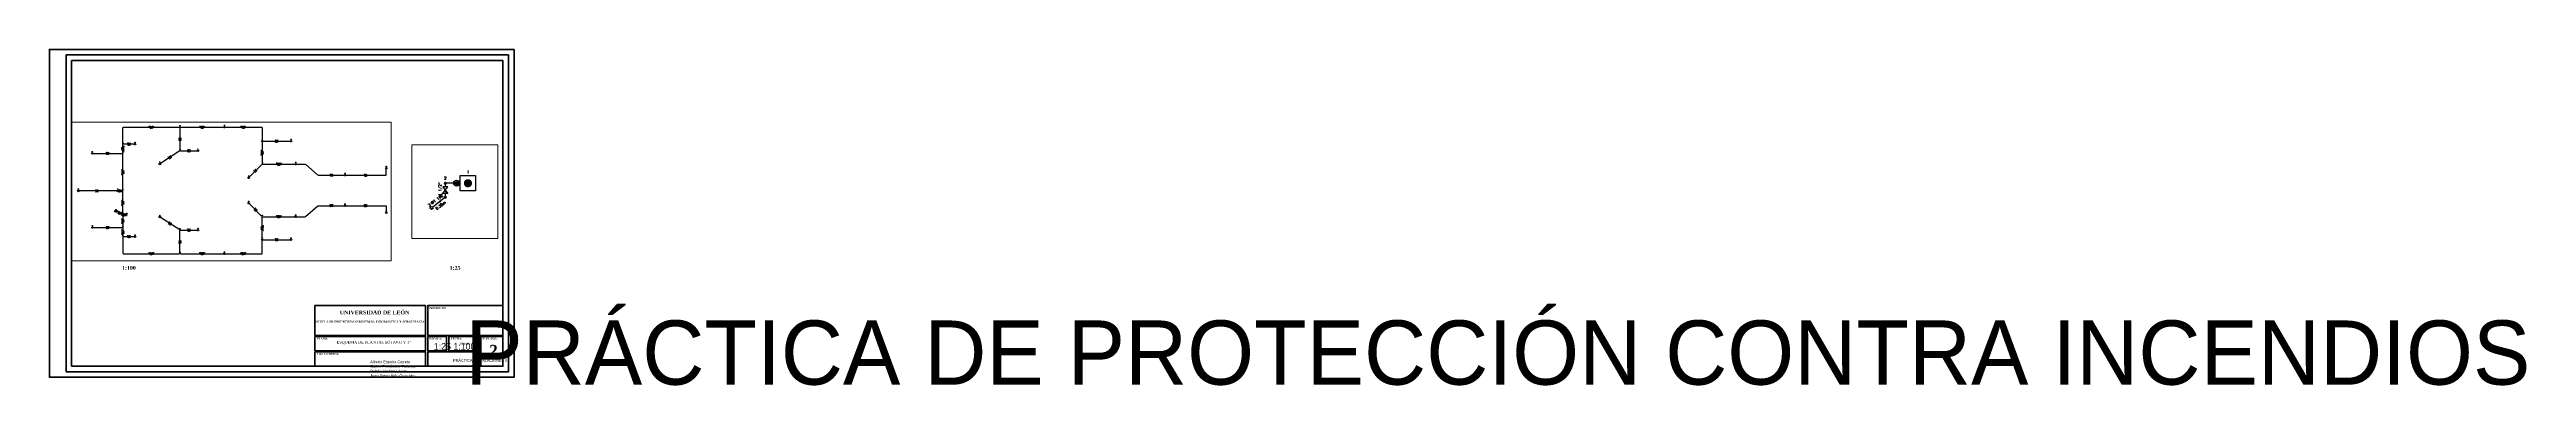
# Paper-space layout 'Unifilar' of a CAD drawing. Header units: metres. Extents: x -134 to 2105, y -42 to 262.
# The model-space entities are those that its viewports show. They can reach past a viewport. Long polylines and large blocks are cut down to what shows.
import ezdxf
from ezdxf.enums import TextEntityAlignment as Align

# ---------------------------------------------------------------- set-up
doc = ezdxf.new("R2018")
doc.units = ezdxf.units.M
doc.header["$LTSCALE"] = 12.7
doc.layers.get('0').update_dxf_attribs({"linetype": 'CONTINUOUS'})
doc.layers.add('CAJETÍN_bloque', color=7, linetype='CONTINUOUS', lineweight=70)
doc.layers.add('CAPA DE TEXTOS', color=250, linetype='CONTINUOUS', lineweight=18)
for name, color, linetype in [('FORMATO DE LÁMINA', 7, 'CONTINUOUS'), ('TEXTO_NUDOS', 7, 'CONTINUOUS'), ('TEXTO_RAMAS', 7, 'CONTINUOUS'), ('UNIFILAR', 7, 'CONTINUOUS')]:
    doc.layers.add(name, color=color, linetype=linetype)
doc.layers.add('VENTANAS', color=250, linetype='CONTINUOUS', plot=False)
doc.styles.add('ROMANS', font='Romans', dxfattribs={"height": 0.0635})
doc.styles.add('Times New Roman 1.8 mm', font='times.ttf')
doc.styles.add('Times New Roman 2.5 mm', font='times.ttf', dxfattribs={"height": 0.0635})
doc.styles.add('TMR  1.8 mm Negrita', font='timesbd.ttf')
doc.styles.add('TMR 10 mm Negrita', font='timesbd.ttf', dxfattribs={"height": 0.254})
doc.styles.add('TMR 3.5 mm Negrita', font='timesbd.ttf', dxfattribs={"height": 0.0889})
doc.styles.add('TNR 1.8 mm cursiva negrita', font='timesbi.ttf')

# ---------------------------------------------------------------- blocks, each defined once
blk = doc.blocks.new('*U31')
at = {"layer": 'CAJETÍN_bloque'}
for points in [[(240, 65), (340, 65), (340, 38), (240, 38)], [(410, 65), (342, 65), (342, 38), (410, 38)], [(240, 37), (340, 37), (340, 24), (240, 24)], [(240, 23), (340, 23), (340, 10), (240, 10)], [(342, 37), (359, 37), (359, 24), (342, 24)], [(342, 10), (388, 10), (388, 23), (342, 23)], [(361, 37), (388, 37), (388, 24), (361, 24)], [(390, 37), (410, 37), (410, 10), (390, 10)]]:
    blk.add_lwpolyline(points, close=True, dxfattribs=at)
at = {"layer": 'FORMATO DE LÁMINA', "lineweight": 35}
blk.add_lwpolyline([(420, 297), (420, 0), (0, 0), (0, 297)], close=True, dxfattribs=at)
at = {"layer": 'FORMATO DE LÁMINA', "lineweight": 50}
blk.add_lwpolyline([(415, 5), (15, 5), (15, 292), (415, 292)], close=True, dxfattribs=at)
at = {"layer": 'FORMATO DE LÁMINA', "lineweight": 70, "ltscale": 25}
blk.add_lwpolyline([(20, 10), (20, 287), (410, 287), (410, 10)], close=True, dxfattribs=at)
at = {"layer": 'CAPA DE TEXTOS', "style": 'TMR  1.8 mm Negrita'}
blk.add_text('ESCUELA DE INGENIERÍAS INDUSTRIAL, INFORMÁTICA Y AEROESPACIAL', height=1.8, dxfattribs=at).set_placement((290, 48.9), align=Align.BOTTOM_CENTER)
at = {"layer": 'CAPA DE TEXTOS', "style": 'TMR 3.5 mm Negrita'}
blk.add_text('UNIVERSIDAD DE LEÓN', height=3.5, dxfattribs=at).set_placement((293.9, 60.5), align=Align.TOP_CENTER)
at = {"layer": 'CAPA DE TEXTOS', "style": 'TNR 1.8 mm cursiva negrita'}
for s, p in [('PROYECTO:', (343.4, 62)), ('PLANO:', (241.8, 34)), ('ESCALA:', (343.4, 34)), ('FECHA:', (362.6, 34)), ('Nº PLANO:', (391.3, 34)), ('LOS ALUMNOS:', (241.8, 20.1))]:
    blk.add_text(s, height=1.8, dxfattribs=at).set_placement(p)
at = {"layer": 'CAPA DE TEXTOS', "lineweight": 30, "flags": 104}
for tag, height, p in [('PROYECTO', 2.5, (376, 51.5)), ('ELALUMNO', 1.5, (290, 15.3)), ('TRABAJO', 1.8, (365, 16.5))]:
    blk.add_attdef(tag, text='', height=height, dxfattribs=at).set_placement(p, align=Align.MIDDLE_CENTER)
at = {"layer": 'CAPA DE TEXTOS', "style": 'Times New Roman 2.5 mm'}
blk.add_attdef('PLANO', text='', height=2.5, dxfattribs=at).set_placement((292.9, 30.5), align=Align.CENTER)
blk.add_attdef('ESCALA', text='', height=1.8, dxfattribs=at).set_placement((337.1, 31), (347.4, 31), align=Align.FIT)
at = {"layer": 'CAPA DE TEXTOS'}
for tag, height, style, p in [('FECHA', 1.8, 'Times New Roman 1.8 mm', (375.4, 30.5)), ('Nº', 10, 'TMR 10 mm Negrita', (401.5, 24.4))]:
    blk.add_attdef(tag, text='', height=height, dxfattribs=dict(at, style=style)).set_placement(p, align=Align.MIDDLE_CENTER)
blk = doc.blocks.new('NUDO_DERIVACION_IPCI')
at = {"color": 0, "linetype": 'Continuous'}
for points in [[(-0.742494, 0.10584), (-0.749351, 0.031185), (-0.748721, -0.043781), (-0.749351, 0.031185)], [(-0.728219, 0.179437), (-0.742494, 0.10584), (-0.74061, -0.118309), (-0.748721, -0.043781)], [(-0.706667, 0.251241), (-0.728219, 0.179437), (-0.725099, -0.191656), (-0.74061, -0.118309)], [(-0.678054, 0.320535), (-0.706667, 0.251241), (-0.702343, -0.263087), (-0.725099, -0.191656)], [(-0.642667, 0.386626), (-0.678054, 0.320535), (-0.672569, -0.33189), (-0.702343, -0.263087)], [(-0.600858, 0.448854), (-0.642667, 0.386626), (-0.636075, -0.397377), (-0.672569, -0.33189)], [(-0.553045, 0.506597), (-0.600858, 0.448854), (-0.593226, -0.458893), (-0.636075, -0.397377)], [(-0.499707, 0.559279), (-0.553045, 0.506597), (-0.544449, -0.515825), (-0.593226, -0.458893)], [(-0.441376, 0.606372), (-0.499707, 0.559279), (-0.490233, -0.567602), (-0.544449, -0.515825)], [(-0.378635, 0.647407), (-0.441376, 0.606372), (-0.431118, -0.613708), (-0.490233, -0.567602)], [(-0.31211, 0.681973), (-0.378635, 0.647407), (-0.367696, -0.653682), (-0.431118, -0.613708)], [(-0.242467, 0.709725), (-0.31211, 0.681973), (-0.300599, -0.687124), (-0.367696, -0.653682)], [(-0.170402, 0.730386), (-0.242467, 0.709725), (-0.2305, -0.713702), (-0.300599, -0.687124)], [(-0.096633, 0.743749), (-0.170402, 0.730386), (-0.158097, -0.733148), (-0.2305, -0.713702)], [(-0.0219, 0.74968), (-0.096633, 0.743749), (-0.084114, -0.745268), (-0.158097, -0.733148)], [(0.053053, 0.748121), (-0.0219, 0.74968), (-0.009291, -0.749942), (-0.084114, -0.745268)], [(0.127475, 0.739087), (0.053053, 0.748121), (0.065624, -0.747123), (-0.009291, -0.749942)], [(0.200624, 0.722669), (0.127475, 0.739087), (0.139884, -0.736839), (0.065624, -0.747123)], [(0.271768, 0.699029), (0.200624, 0.722669), (0.212747, -0.719193), (0.139884, -0.736839)], [(0.340197, 0.668406), (0.271768, 0.699029), (0.283483, -0.694361), (0.212747, -0.719193)], [(0.405227, 0.631103), (0.340197, 0.668406), (0.351388, -0.662591), (0.283483, -0.694361)], [(0.466207, 0.587495), (0.405227, 0.631103), (0.415781, -0.624201), (0.351388, -0.662591)], [(0.52253, 0.538017), (0.466207, 0.587495), (0.47602, -0.579573), (0.415781, -0.624201)], [(0.573632, 0.483163), (0.52253, 0.538017), (0.531502, -0.529155), (0.47602, -0.579573)], [(0.619002, 0.423482), (0.573632, 0.483163), (0.581674, -0.47345), (0.531502, -0.529155)], [(0.658187, 0.359569), (0.619002, 0.423482), (0.626035, -0.413014), (0.581674, -0.47345)], [(0.690796, 0.292064), (0.658187, 0.359569), (0.66414, -0.348452), (0.626035, -0.413014)], [(0.716502, 0.22164), (0.690796, 0.292064), (0.695609, -0.280407), (0.66414, -0.348452)], [(0.73505, 0.149002), (0.716502, 0.22164), (0.720128, -0.209562), (0.695609, -0.280407)], [(0.746253, 0.074875), (0.73505, 0.149002), (0.737451, -0.136622), (0.720128, -0.209562)], [(0.75, 0), (0.746253, 0.074875), (0.747407, -0.062317), (0.737451, -0.136622)]]:
    blk.add_solid(points, dxfattribs=at)
blk = doc.blocks.new('CONEXION_PLANTAS_IPCI')
at = {"color": 0, "linetype": 'Continuous'}
blk.add_circle((-0.004736, -0.005671), 1.5, dxfattribs=at)
for points in [[(-1.499779, 0.11617), (-1.504474, -0.033694), (0.363297, -1.459821), (0.216286, -1.489298)], [(-1.480147, 0.264817), (-1.499779, 0.11617), (0.506632, -1.415814), (0.363297, -1.459821)], [(-1.445772, 0.410761), (-1.480147, 0.264817), (0.644856, -1.357718), (0.506632, -1.415814)], [(-1.396999, 0.552544), (-1.445772, 0.410761), (0.77659, -1.286112), (0.644856, -1.357718)], [(-1.334315, 0.688749), (-1.396999, 0.552544), (0.900518, -1.201713), (0.77659, -1.286112)], [(-1.258346, 0.818016), (-1.334315, 0.688749), (1.0154, -1.105363), (0.900518, -1.201713)], [(-1.169852, 0.939054), (-1.258346, 0.818016), (1.047775, -1.074419), (1.0154, -1.105363)], [(-1.069716, 1.050651), (-1.169852, 0.939054), (-0.004736, -0.005671), (1.047775, -1.074419)], [(-1.504474, -0.033694), (-1.494184, -0.183278), (0.216286, -1.489298), (0.067066, -1.503952)], [(-1.494184, -0.183278), (-1.469012, -0.331087), (0.067066, -1.503952), (-0.082871, -1.503635)], [(-1.469012, -0.331087), (-1.429209, -0.475645), (-0.082871, -1.503635), (-0.232027, -1.488351)], [(-1.429209, -0.475645), (-1.375174, -0.615507), (-0.232027, -1.488351), (-0.378913, -1.458252)], [(-1.375174, -0.615507), (-1.307445, -0.749276), (-0.378913, -1.458252), (-0.52206, -1.41364)], [(-1.307445, -0.749276), (-1.226701, -0.875615), (-0.52206, -1.41364), (-0.660037, -1.35496)], [(-1.226701, -0.875615), (-1.133746, -0.993262), (-0.660037, -1.35496), (-0.791468, -1.282798)], [(-1.133746, -0.993262), (-1.029511, -1.101041), (-0.791468, -1.282798), (-0.915037, -1.197876)]]:
    blk.add_solid(points, dxfattribs=at)
blk = doc.blocks.new('DEPOSITO_ACUMULADOR_IPCI')
at = {"color": 0, "linetype": 'Continuous'}
for p, q in [((-1.125, 1.125), (1.125, 1.125)), ((-1.125, -1.125), (-1.125, 1.125)), ((1.125, 1.125), (1.125, -1.125)), ((1.125, -1.125), (-1.125, -1.125))]:
    blk.add_line(p, q, dxfattribs=at)
for points in [[(-0.593996, 0.084672), (-0.599481, 0.024948), (-0.598977, -0.035025), (-0.599481, 0.024948)], [(-0.582575, 0.14355), (-0.593996, 0.084672), (-0.592488, -0.094647), (-0.598977, -0.035025)], [(-0.565333, 0.200993), (-0.582575, 0.14355), (-0.580079, -0.153325), (-0.592488, -0.094647)], [(-0.542443, 0.256428), (-0.565333, 0.200993), (-0.561874, -0.21047), (-0.580079, -0.153325)], [(-0.514133, 0.309301), (-0.542443, 0.256428), (-0.538055, -0.265512), (-0.561874, -0.21047)], [(-0.480686, 0.359083), (-0.514133, 0.309301), (-0.50886, -0.317902), (-0.538055, -0.265512)], [(-0.442436, 0.405278), (-0.480686, 0.359083), (-0.474581, -0.367115), (-0.50886, -0.317902)], [(-0.399766, 0.447423), (-0.442436, 0.405278), (-0.435559, -0.41266), (-0.474581, -0.367115)], [(-0.353101, 0.485098), (-0.399766, 0.447423), (-0.392186, -0.454082), (-0.435559, -0.41266)], [(-0.302908, 0.517926), (-0.353101, 0.485098), (-0.344894, -0.490966), (-0.392186, -0.454082)], [(-0.249688, 0.545578), (-0.302908, 0.517926), (-0.294156, -0.522946), (-0.344894, -0.490966)], [(-0.193974, 0.56778), (-0.249688, 0.545578), (-0.240479, -0.5497), (-0.294156, -0.522946)], [(-0.136321, 0.584309), (-0.193974, 0.56778), (-0.1844, -0.570961), (-0.240479, -0.5497)], [(-0.077307, 0.594999), (-0.136321, 0.584309), (-0.126477, -0.586518), (-0.1844, -0.570961)], [(-0.01752, 0.599744), (-0.077307, 0.594999), (-0.067291, -0.596215), (-0.126477, -0.586518)], [(0.042442, 0.598497), (-0.01752, 0.599744), (-0.007433, -0.599954), (-0.067291, -0.596215)], [(0.10198, 0.59127), (0.042442, 0.598497), (0.052499, -0.597699), (-0.007433, -0.599954)], [(0.160499, 0.578135), (0.10198, 0.59127), (0.111907, -0.589472), (0.052499, -0.597699)], [(0.217415, 0.559223), (0.160499, 0.578135), (0.170197, -0.575355), (0.111907, -0.589472)], [(0.272158, 0.534724), (0.217415, 0.559223), (0.226787, -0.555489), (0.170197, -0.575355)], [(0.324181, 0.504883), (0.272158, 0.534724), (0.28111, -0.530073), (0.226787, -0.555489)], [(0.372966, 0.469996), (0.324181, 0.504883), (0.332625, -0.49936), (0.28111, -0.530073)], [(0.418024, 0.430414), (0.372966, 0.469996), (0.380816, -0.463659), (0.332625, -0.49936)], [(0.458905, 0.386531), (0.418024, 0.430414), (0.425202, -0.423324), (0.380816, -0.463659)], [(0.495201, 0.338786), (0.458905, 0.386531), (0.46534, -0.37876), (0.425202, -0.423324)], [(0.52655, 0.287655), (0.495201, 0.338786), (0.500828, -0.330411), (0.46534, -0.37876)], [(0.552637, 0.233651), (0.52655, 0.287655), (0.531312, -0.278761), (0.500828, -0.330411)], [(0.573202, 0.177312), (0.552637, 0.233651), (0.556487, -0.224326), (0.531312, -0.278761)], [(0.58804, 0.119202), (0.573202, 0.177312), (0.576102, -0.167649), (0.556487, -0.224326)], [(0.597003, 0.0599), (0.58804, 0.119202), (0.589961, -0.109297), (0.576102, -0.167649)], [(0.6, 0), (0.597003, 0.0599), (0.597925, -0.049854), (0.589961, -0.109297)]]:
    blk.add_solid(points, dxfattribs=at)
blk = doc.blocks.new('LLAVE_PASO_IPCI')
at = {"color": 0, "linetype": 'Continuous'}
for p, q in [((-0.056294, -0.042034), (-0.056294, 0.042034)), ((-0.056294, 0.042034), (0, 0)), ((0, 0), (-0.056294, -0.042034)), ((0.056294, 0.042034), (0, 0)), ((0, 0), (0.056294, -0.042034)), ((0.056294, -0.042034), (0.056294, 0.042034))]:
    blk.add_line(p, q, dxfattribs=at)
blk = doc.blocks.new('BOMBA_MARCHA_IPCI')
at = {"color": 0, "linetype": 'Continuous'}
for p, q in [((-0.055041, -0.073935), (-0.055041, 0.073935)), ((0.092173, 0), (-0.055041, 0.073935)), ((0.092173, 0), (-0.055041, -0.073935))]:
    blk.add_line(p, q, dxfattribs=at)
blk.add_circle((0, 0), 0.092173, dxfattribs=at)
blk.add_solid([(-0.055041, -0.073935), (-0.055041, 0.073935), (0.092173, 0), (-0.055041, 0.073935)], dxfattribs=at)
blk = doc.blocks.new('BOCA_INCENDIOS_IPCI')
at = {"color": 0, "linetype": 'Continuous'}
for p, q in [((-2, 1.2), (2, 1.2)), ((-2, -1.2), (-2, 1.2)), ((-0.75, 0.85), (1.535532, 0.85)), ((2, 1.2), (2, -1.2)), ((2, -1.2), (-2, -1.2))]:
    blk.add_line(p, q, dxfattribs=at)
for radius in [0.85, 0.25]:
    blk.add_circle((-0.75, 0), radius, dxfattribs=at)
blk = doc.blocks.new('NUDO_PASO_IPCI')
at = {"color": 0, "linetype": 'Continuous'}
for points in [[(-0.742494, 0.10584), (-0.749351, 0.031185), (-0.748721, -0.043781), (-0.749351, 0.031185)], [(-0.728219, 0.179437), (-0.742494, 0.10584), (-0.74061, -0.118309), (-0.748721, -0.043781)], [(-0.706667, 0.251241), (-0.728219, 0.179437), (-0.725099, -0.191656), (-0.74061, -0.118309)], [(-0.678054, 0.320535), (-0.706667, 0.251241), (-0.702343, -0.263087), (-0.725099, -0.191656)], [(-0.642667, 0.386626), (-0.678054, 0.320535), (-0.672569, -0.33189), (-0.702343, -0.263087)], [(-0.600858, 0.448854), (-0.642667, 0.386626), (-0.636075, -0.397377), (-0.672569, -0.33189)], [(-0.553045, 0.506597), (-0.600858, 0.448854), (-0.593226, -0.458893), (-0.636075, -0.397377)], [(-0.499707, 0.559279), (-0.553045, 0.506597), (-0.544449, -0.515825), (-0.593226, -0.458893)], [(-0.441376, 0.606372), (-0.499707, 0.559279), (-0.490233, -0.567602), (-0.544449, -0.515825)], [(-0.378635, 0.647407), (-0.441376, 0.606372), (-0.431118, -0.613708), (-0.490233, -0.567602)], [(-0.31211, 0.681973), (-0.378635, 0.647407), (-0.367696, -0.653682), (-0.431118, -0.613708)], [(-0.242467, 0.709725), (-0.31211, 0.681973), (-0.300599, -0.687124), (-0.367696, -0.653682)], [(-0.170402, 0.730386), (-0.242467, 0.709725), (-0.2305, -0.713702), (-0.300599, -0.687124)], [(-0.096633, 0.743749), (-0.170402, 0.730386), (-0.158097, -0.733148), (-0.2305, -0.713702)], [(-0.0219, 0.74968), (-0.096633, 0.743749), (-0.084114, -0.745268), (-0.158097, -0.733148)], [(0.053053, 0.748121), (-0.0219, 0.74968), (-0.009291, -0.749942), (-0.084114, -0.745268)], [(0.127475, 0.739087), (0.053053, 0.748121), (0.065624, -0.747123), (-0.009291, -0.749942)], [(0.200624, 0.722669), (0.127475, 0.739087), (0.139884, -0.736839), (0.065624, -0.747123)], [(0.271768, 0.699029), (0.200624, 0.722669), (0.212747, -0.719193), (0.139884, -0.736839)], [(0.340197, 0.668406), (0.271768, 0.699029), (0.283483, -0.694361), (0.212747, -0.719193)], [(0.405227, 0.631103), (0.340197, 0.668406), (0.351388, -0.662591), (0.283483, -0.694361)], [(0.466207, 0.587495), (0.405227, 0.631103), (0.415781, -0.624201), (0.351388, -0.662591)], [(0.52253, 0.538017), (0.466207, 0.587495), (0.47602, -0.579573), (0.415781, -0.624201)], [(0.573632, 0.483163), (0.52253, 0.538017), (0.531502, -0.529155), (0.47602, -0.579573)], [(0.619002, 0.423482), (0.573632, 0.483163), (0.581674, -0.47345), (0.531502, -0.529155)], [(0.658187, 0.359569), (0.619002, 0.423482), (0.626035, -0.413014), (0.581674, -0.47345)], [(0.690796, 0.292064), (0.658187, 0.359569), (0.66414, -0.348452), (0.626035, -0.413014)], [(0.716502, 0.22164), (0.690796, 0.292064), (0.695609, -0.280407), (0.66414, -0.348452)], [(0.73505, 0.149002), (0.716502, 0.22164), (0.720128, -0.209562), (0.695609, -0.280407)], [(0.746253, 0.074875), (0.73505, 0.149002), (0.737451, -0.136622), (0.720128, -0.209562)], [(0.75, 0), (0.746253, 0.074875), (0.747407, -0.062317), (0.737451, -0.136622)]]:
    blk.add_solid(points, dxfattribs=at)
blk = doc.blocks.new('ROCIADOR_AUTOMATICO_IPCI')
at = {"color": 0, "linetype": 'Continuous'}
blk.add_circle((-0.004736, -0.005671), 1.5, dxfattribs=at)

msp = doc.modelspace()

# ---------------------------------------------------------------- linework, layer by layer
at = {"layer": 'UNIFILAR', "color": 94, "linetype": 'Continuous'}
for p, q in [((-38.89, -20.39, 2.562), (-38.89, -18.905, 2.562)), ((-38.874, -18.889, 2.562), (-33.756, -18.889, 2.562)), ((-33.721, -18.924, 2.562), (-33.721, -20.987, 2.562)), ((-33.687, -18.889, 2.562), (-29.767, -18.889, 2.562)), ((-29.632, -18.889, 2.562), (-26.301, -18.889, 2.562)), ((-26.286, -18.905, 2.562), (-26.286, -20.085, 2.562)), ((-26.218, -20.152, 2.562), (-23.75, -20.152, 2.562)), ((-38.888, -21.226, 2.562), (-38.89, -20.459, 2.562)), ((-37.845, -20.424, 2.562), (-38.855, -20.424, 2.562)), ((-26.286, -20.22, 2.562), (-26.286, -22.205, 2.562)), ((-41.577, -21.26, 2.562), (-38.922, -21.26, 2.562)), ((-33.75, -21.04, 2.562), (-35.489, -22.174, 2.562)), ((-33.687, -21.021, 2.562), (-32.164, -21.021, 2.562)), ((-38.888, -24.625, 2.562), (-38.888, -21.295, 2.562)), ((-26.31, -22.264, 2.562), (-27.47, -23.424, 2.562)), ((-26.251, -22.239, 2.562), (-23.325, -22.239, 2.562)), ((-23.191, -22.239, 2.562), (-22.392, -22.236, 2.562)), ((-22.365, -22.246, 2.562), (-21.248, -23.227, 2.562)), ((-15.076, -23.221, 2.562), (-15.076, -22.673, 2.562)), ((-21.221, -23.237, 2.562), (-18.872, -23.237, 2.562)), ((-18.737, -23.237, 2.562), (-15.091, -23.237, 2.562)), ((-42.152, -24.658, 1.414), (-42.848, -24.658, 1.414)), ((-40.348, -24.66, 2.562), (-42.121, -24.658, 1.414)), ((-39.406, -24.66, 2.562), (-40.317, -24.66, 2.562)), ((-38.922, -24.66, 2.562), (-39.271, -24.66, 2.562)), ((-38.888, -26.788, 2.562), (-38.888, -24.694, 2.562)), ((-26.31, -26.969, 2.562), (-27.47, -25.809, 2.562)), ((-22.365, -26.987, 2.562), (-21.248, -26.006, 2.562)), ((-21.221, -25.996, 2.562), (-18.872, -25.996, 2.562)), ((-18.737, -25.996, 2.562), (-15.091, -25.996, 2.562)), ((-15.076, -26.011, 2.562), (-15.076, -26.56, 2.562)), ((-38.919, -26.806, 1.537), (-39.411, -26.553, 1.537)), ((-38.892, -26.819), (-38.889, -26.822, 1.537)), ((-38.889, -26.822, 1.537), (-38.888, -26.822, 2.562)), ((-38.888, -26.857, 2.562), (-38.888, -27.938, 2.562)), ((-38.578, -26.819), (-38.876, -26.819)), ((-33.75, -28.193, 2.562), (-35.489, -27.058, 2.562)), ((-26.286, -29.013, 2.562), (-26.286, -27.028, 2.562)), ((-26.251, -26.993, 2.562), (-23.325, -26.993, 2.562)), ((-23.191, -26.994, 2.562), (-22.392, -26.997, 2.562)), ((-41.577, -27.973, 2.562), (-38.922, -27.973, 2.562)), ((-38.888, -28.007, 2.562), (-38.89, -28.774, 2.562)), ((-33.721, -30.309, 2.562), (-33.721, -28.246, 2.562)), ((-33.687, -28.212, 2.562), (-32.164, -28.212, 2.562)), ((-38.89, -28.843, 2.562), (-38.89, -30.328, 2.562)), ((-37.845, -28.808, 2.562), (-38.855, -28.808, 2.562)), ((-26.218, -29.08, 2.562), (-23.75, -29.08, 2.562)), ((-26.286, -30.328, 2.562), (-26.286, -29.148, 2.562)), ((-38.874, -30.343, 2.562), (-33.756, -30.343, 2.562)), ((-33.687, -30.343, 2.562), (-29.767, -30.343, 2.562)), ((-29.632, -30.343, 2.562), (-26.301, -30.343, 2.562)), ((-29.112, -60.419), (-29.112, -60.469)), ((-28.923, -60.385), (-29.078, -60.385)), ((-28.774, -60.385), (-28.79, -60.385)), ((-29.14, -60.724), (-29.397, -60.923)), ((-29.236, -60.78), (-29.268, -60.823)), ((-29.219, -60.803), (-29.268, -60.823)), ((-29.112, -60.619), (-29.112, -60.668))]:
    msp.add_line(p, q, dxfattribs=at)

# ---------------------------------------------------------------- block references
at = {"layer": 'UNIFILAR', "color": 94, "linetype": 'Continuous', "zscale": 1.024943720238734}
for name, p, xscale, yscale in [('NUDO_PASO_IPCI', (-38.89, -18.889, 2.562), 0.02049887440477468, 0.02049887440477468), ('NUDO_DERIVACION_IPCI', (-33.721, -18.889, 2.562), 0.04612246741074302, 0.04612246741074302), ('ROCIADOR_AUTOMATICO_IPCI', (-29.7, -18.889, 2.562), 0.0448412877604446, 0.0448412877604446), ('NUDO_PASO_IPCI', (-26.286, -18.889, 2.562), 0.02049887440477468, 0.02049887440477468), ('ROCIADOR_AUTOMATICO_IPCI', (-26.286, -20.152, 2.562), 0.0448412877604446, 0.0448412877604446), ('ROCIADOR_AUTOMATICO_IPCI', (-23.682, -20.152, 2.562), 0.0448412877604446, 0.0448412877604446), ('NUDO_DERIVACION_IPCI', (-38.89, -20.424, 2.562), 0.04612246741074302, 0.04612246741074302), ('ROCIADOR_AUTOMATICO_IPCI', (-37.778, -20.424, 2.562), 0.0448412877604446, 0.0448412877604446), ('ROCIADOR_AUTOMATICO_IPCI', (-41.645, -21.26, 2.562), 0.0448412877604446, 0.0448412877604446), ('NUDO_DERIVACION_IPCI', (-38.888, -21.26, 2.562), 0.04612246741074302, 0.04612246741074302), ('NUDO_DERIVACION_IPCI', (-33.721, -21.021, 2.562), 0.04612246741074302, 0.04612246741074302), ('ROCIADOR_AUTOMATICO_IPCI', (-32.097, -21.021, 2.562), 0.0448412877604446, 0.0448412877604446), ('ROCIADOR_AUTOMATICO_IPCI', (-35.546, -22.211, 2.562), 0.0448412877604446, 0.0448412877604446), ('NUDO_DERIVACION_IPCI', (-26.286, -22.239, 2.562), 0.04612246741074302, 0.04612246741074302), ('ROCIADOR_AUTOMATICO_IPCI', (-23.258, -22.239, 2.562), 0.0448412877604446, 0.0448412877604446), ('NUDO_PASO_IPCI', (-22.376, -22.236, 2.562), 0.02049887440477468, 0.02049887440477468), ('ROCIADOR_AUTOMATICO_IPCI', (-15.076, -22.605, 2.562), 0.0448412877604446, 0.0448412877604446), ('ROCIADOR_AUTOMATICO_IPCI', (-27.518, -23.471, 2.562), 0.0448412877604446, 0.0448412877604446), ('NUDO_PASO_IPCI', (-21.237, -23.237, 2.562), 0.02049887440477468, 0.02049887440477468), ('ROCIADOR_AUTOMATICO_IPCI', (-18.805, -23.237, 2.562), 0.0448412877604446, 0.0448412877604446), ('NUDO_PASO_IPCI', (-15.076, -23.237, 2.562), 0.02049887440477468, 0.02049887440477468), ('ROCIADOR_AUTOMATICO_IPCI', (-42.916, -24.658, 1.414), 0.0448412877604446, 0.0448412877604446), ('ROCIADOR_AUTOMATICO_IPCI', (-39.339, -24.66, 2.562), 0.0448412877604446, 0.0448412877604446), ('NUDO_DERIVACION_IPCI', (-38.888, -24.66, 2.562), 0.04612246741074302, 0.04612246741074302), ('NUDO_PASO_IPCI', (-42.137, -24.658, 1.414), 0.02049887440477468, 0.02049887440477468), ('NUDO_PASO_IPCI', (-40.333, -24.66, 2.562), 0.02049887440477468, 0.02049887440477468), ('ROCIADOR_AUTOMATICO_IPCI', (-27.518, -25.761, 2.562), 0.0448412877604446, 0.0448412877604446), ('NUDO_PASO_IPCI', (-21.237, -25.996, 2.562), 0.02049887440477468, 0.02049887440477468), ('ROCIADOR_AUTOMATICO_IPCI', (-18.805, -25.996, 2.562), 0.0448412877604446, 0.0448412877604446), ('NUDO_PASO_IPCI', (-15.076, -25.996, 2.562), 0.02049887440477468, 0.02049887440477468), ('NUDO_DERIVACION_IPCI', (-38.889, -26.822, 1.537), 0.04612246741074302, 0.04612246741074302), ('NUDO_DERIVACION_IPCI', (-38.888, -26.822, 2.562), 0.04612246741074302, 0.04612246741074302), ('NUDO_PASO_IPCI', (-38.892, -26.819), 0.02049887440477468, 0.02049887440477468), ('CONEXION_PLANTAS_IPCI', (-38.544, -26.819), 0.02254876184525214, 0.02254876184525214), ('ROCIADOR_AUTOMATICO_IPCI', (-15.076, -26.627, 2.562), 0.0448412877604446, 0.0448412877604446), ('ROCIADOR_AUTOMATICO_IPCI', (-35.546, -27.021, 2.562), 0.0448412877604446, 0.0448412877604446), ('NUDO_DERIVACION_IPCI', (-26.286, -26.993, 2.562), 0.04612246741074302, 0.04612246741074302), ('ROCIADOR_AUTOMATICO_IPCI', (-23.258, -26.993, 2.562), 0.0448412877604446, 0.0448412877604446), ('NUDO_PASO_IPCI', (-22.376, -26.997, 2.562), 0.02049887440477468, 0.02049887440477468), ('ROCIADOR_AUTOMATICO_IPCI', (-41.645, -27.973, 2.562), 0.0448412877604446, 0.0448412877604446), ('NUDO_DERIVACION_IPCI', (-38.888, -27.973, 2.562), 0.04612246741074302, 0.04612246741074302), ('NUDO_DERIVACION_IPCI', (-33.721, -28.212, 2.562), 0.04612246741074302, 0.04612246741074302), ('ROCIADOR_AUTOMATICO_IPCI', (-32.097, -28.212, 2.562), 0.0448412877604446, 0.0448412877604446), ('NUDO_DERIVACION_IPCI', (-38.89, -28.808, 2.562), 0.04612246741074302, 0.04612246741074302), ('ROCIADOR_AUTOMATICO_IPCI', (-37.778, -28.808, 2.562), 0.0448412877604446, 0.0448412877604446), ('ROCIADOR_AUTOMATICO_IPCI', (-26.286, -29.08, 2.562), 0.0448412877604446, 0.0448412877604446), ('ROCIADOR_AUTOMATICO_IPCI', (-23.682, -29.08, 2.562), 0.0448412877604446, 0.0448412877604446), ('NUDO_PASO_IPCI', (-38.89, -30.343, 2.562), 0.02049887440477468, 0.02049887440477468), ('NUDO_DERIVACION_IPCI', (-33.721, -30.343, 2.562), 0.04612246741074302, 0.04612246741074302), ('ROCIADOR_AUTOMATICO_IPCI', (-29.7, -30.343, 2.562), 0.0448412877604446, 0.0448412877604446), ('NUDO_PASO_IPCI', (-26.286, -30.343, 2.562), 0.02049887440477468, 0.02049887440477468), ('NUDO_DERIVACION_IPCI', (-29.112, -60.385), 0.04612246741074302, 0.04612246741074302), ('DEPOSITO_ACUMULADOR_IPCI', (-28.601, -60.385), 0.15374155803581, 0.15374155803581), ('CONEXION_PLANTAS_IPCI', (-29.424, -60.943), 0.02254876184525214, 0.02254876184525214), ('NUDO_DERIVACION_IPCI', (-29.112, -60.703), 0.04612246741074302, 0.04612246741074302)]:
    msp.add_blockref(name, p, dxfattribs=dict(at, xscale=xscale, yscale=yscale))
for name, p, xscale, yscale, rotation in [('BOCA_INCENDIOS_IPCI', (-39.506, -26.503, 1.537), 0.05380954531253351, 0.05380954531253351, 332.5), ('BOMBA_MARCHA_IPCI', (-28.857, -60.385), 0.7174606041671135, 0.7174606041671135, 180), ('LLAVE_PASO_IPCI', (-29.112, -60.544), 1.328327061429399, 1.328327061429399, 90)]:
    msp.add_blockref(name, p, dxfattribs=dict(at, xscale=xscale, yscale=yscale, rotation=rotation))

# ---------------------------------------------------------------- texts
at = {"layer": 'TEXTO_NUDOS', "color": 94, "linetype": 'Continuous', "style": 'ROMANS'}
for s, p in [('69', (-33.721, -18.803, 2.562)), ('73', (-29.7, -18.771, 2.562)), ('74', (-26.286, -20.034, 2.562)), ('75', (-23.682, -20.034, 2.562)), ('67', (-38.89, -20.339, 2.562)), ('68', (-37.778, -20.306, 2.562)), ('66', (-41.645, -21.142, 2.562)), ('65', (-38.888, -21.174, 2.562)), ('70', (-33.721, -20.935, 2.562)), ('71', (-32.097, -20.903, 2.562)), ('72', (-35.546, -22.093, 2.562)), ('76', (-26.286, -22.153, 2.562)), ('78', (-23.258, -22.121, 2.562)), ('80', (-15.076, -22.487, 2.562)), ('77', (-27.518, -23.353, 2.562)), ('79', (-18.805, -23.118, 2.562)), ('82', (-42.916, -24.54, 1.414)), ('81', (-39.339, -24.541, 2.562)), ('64', (-38.888, -24.574, 2.562)), ('60', (-27.518, -25.643, 2.562)), ('62', (-18.805, -25.877, 2.562)), ('83', (-39.506, -26.388, 1.537)), ('46', (-38.889, -26.736, 1.537)), ('47', (-38.888, -26.736, 2.562)), ('45', (-38.544, -26.734)), ('55', (-35.546, -26.903, 2.562)), ('59', (-26.286, -26.908, 2.562)), ('61', (-23.258, -26.875, 2.562)), ('63', (-15.076, -26.509, 2.562)), ('49', (-41.645, -27.854, 2.562)), ('48', (-38.888, -27.887, 2.562)), ('53', (-33.721, -28.126, 2.562)), ('54', (-32.097, -28.093, 2.562)), ('50', (-38.89, -28.722, 2.562)), ('51', (-37.778, -28.69, 2.562)), ('57', (-26.286, -28.962, 2.562)), ('58', (-23.682, -28.962, 2.562)), ('52', (-33.721, -30.258, 2.562)), ('56', (-29.7, -30.225, 2.562)), ('2', (-29.112, -60.299)), ('1', (-28.601, -60.161)), ('4', (-29.424, -60.858)), ('3', (-29.112, -60.617))]:
    msp.add_text(s, height=0.0615, dxfattribs=at).set_placement(p, align=Align.CENTER)
at = {"layer": 'TEXTO_RAMAS', "color": 94, "linetype": 'Continuous', "style": 'ROMANS'}
for s, p in [('68 Ø1 1/4"', (-36.306, -18.838, 2.562)), ('72 Ø1 1/4"', (-31.71, -18.838, 2.562)), ('73 Ø1 1/4"', (-27.993, -18.838, 2.562)), ('74 Ø1"', (-24.984, -20.101, 2.562)), ('67 Ø1"', (-38.334, -20.373, 2.562)), ('70 Ø1"', (-32.909, -20.97, 2.562)), ('77 Ø1 1/4"', (-24.772, -22.188, 2.562)), ('78 Ø1"', (-20.021, -23.186, 2.562)), ('79 Ø1"', (-16.94, -23.186, 2.562)), ('80 Ø1"', (-39.113, -24.608, 2.562)), ('61 Ø1"', (-20.021, -25.945, 2.562)), ('62 Ø1"', (-16.94, -25.945, 2.562)), ('45 Ø1 1/4"', (-38.718, -26.768)), ('60 Ø1 1/4"', (-24.772, -26.942, 2.562)), ('53 Ø1"', (-32.909, -28.16, 2.562)), ('50 Ø1"', (-38.334, -28.757, 2.562)), ('57 Ø1"', (-24.984, -29.029, 2.562)), ('51 Ø1 1/4"', (-36.306, -30.292, 2.562)), ('55 Ø1 1/4"', (-31.71, -30.292, 2.562)), ('56 Ø1 1/4"', (-27.993, -30.292, 2.562))]:
    msp.add_text(s, height=0.0615, dxfattribs=at).set_placement(p, align=Align.CENTER)
for s, p in [('6.54m', (-36.306, -18.941, 2.562)), ('3.92m', (-31.71, -18.941, 2.562)), ('4.56m', (-27.993, -18.941, 2.562)), ('1.09m', (-38.334, -20.476, 2.562)), ('2.54m', (-24.984, -20.204, 2.562)), ('1.59m', (-32.909, -21.072, 2.562)), ('2.95m', (-24.772, -22.29, 2.562)), ('4.71m', (-20.021, -23.288, 2.562)), ('4.25m', (-16.94, -23.288, 2.562)), ('0.44m', (-39.113, -24.711, 2.562)), ('4.71m', (-20.021, -26.047, 2.562)), ('4.25m', (-16.94, -26.047, 2.562)), ('0.34m', (-38.718, -26.87)), ('2.95m', (-24.772, -27.045, 2.562)), ('1.59m', (-32.909, -28.263, 2.562)), ('1.09m', (-38.334, -28.859, 2.562)), ('2.54m', (-24.984, -29.132, 2.562)), ('6.54m', (-36.306, -30.395, 2.562)), ('3.92m', (-31.71, -30.395, 2.562)), ('4.56m', (-27.993, -30.395, 2.562))]:
    msp.add_text(s, height=0.0615, dxfattribs=at).set_placement(p, align=Align.TOP_CENTER)
for s, rotation, p in [('69 Ø1"', 90, (-33.773, -19.955, 2.562)), ('66 Ø1 1/4"', 270.1387, (-38.838, -20.842, 2.562)), ('65 Ø1"', 0.0001, (-40.266, -21.209, 2.562)), ('75 Ø1 1/4"', 89.9948, (-26.337, -21.196, 2.562)), ('71 Ø1"', 33.116, (-34.662, -21.573, 2.562)), ('64 Ø1 1/4"', 90, (-38.939, -22.96, 2.562)), ('76 Ø1"', 45, (-26.938, -22.819, 2.562)), ('81 Ø1"', 359.9575, (-41.235, -24.608, 1.988)), ('63 Ø1 1/4"', 90, (-38.939, -25.741, 2.562)), ('59 Ø1"', 315, (-26.866, -26.341, 2.562)), ('82 Ø1 1/4"', 332.7535, (-39.174, -26.617, 1.537)), ('46 Ø1 1/4"', 315.4193, (-38.852, -26.785, 2.05)), ('47 Ø1 1/4"', 90, (-38.939, -27.397, 2.562)), ('48 Ø1"', 359.9999, (-40.266, -27.921, 2.562)), ('54 Ø1"', 326.884, (-34.606, -27.574, 2.562)), ('58 Ø1 1/4"', 270.0052, (-26.235, -28.037, 2.562)), ('49 Ø1 1/4"', 89.8613, (-38.94, -28.39, 2.562)), ('52 Ø1"', 90, (-33.773, -29.277, 2.562)), ('Ø1 1/2"', 90, (-29.202, -60.544)), ('3 Ø1 1/2"', 37.6406, (-29.299, -60.782))]:
    msp.add_text(s, height=0.0615, rotation=rotation, dxfattribs=at).set_placement(p, align=Align.CENTER)
for s, rotation, p in [('2.08m', 90, (-33.67, -19.955, 2.562)), ('0.82m', 270.1387, (-38.94, -20.842, 2.562)), ('2.04m', 89.9948, (-26.235, -21.196, 2.562)), ('2.69m', 0.0001, (-40.266, -21.311, 2.562)), ('2.13m', 33.116, (-34.606, -21.659, 2.562)), ('3.32m', 90, (-38.837, -22.96, 2.562)), ('1.7m', 45, (-26.866, -22.892, 2.562)), ('3.49m', 359.9575, (-41.235, -24.71, 1.988)), ('2.11m', 90, (-38.837, -25.741, 2.562)), ('0.68m', 332.7535, (-39.221, -26.708, 1.537)), ('0m', 315.4193, (-38.924, -26.858, 2.05)), ('1.7m', 315, (-26.938, -26.414, 2.562)), ('1.12m', 90, (-38.837, -27.397, 2.562)), ('2.13m', 326.884, (-34.662, -27.659, 2.562)), ('2.04m', 270.0052, (-26.337, -28.037, 2.562)), ('2.69m', 359.9999, (-40.266, -28.024, 2.562)), ('0.82m', 89.8613, (-38.838, -28.391, 2.562)), ('2.08m', 90, (-33.67, -29.277, 2.562)), ('0.38m', 37.6406, (-29.237, -60.864))]:
    msp.add_text(s, height=0.0615, rotation=rotation, dxfattribs=at).set_placement(p, align=Align.TOP_CENTER)

psp = doc.layouts.new('Unifilar')

# ---------------------------------------------------------------- block references
at = {"layer": 'FORMATO DE LÁMINA'}
ref = psp.add_blockref('*U31', (-134.5, -34.6), dxfattribs=at)
ref.add_attrib('PLANO', 'ESQUEMA DE PLANTAS SÓTANO Y 1ª', dxfattribs={"layer": 'CAPA DE TEXTOS', "height": 2.5, "style": 'Times New Roman 2.5 mm'}).set_placement((158.5, -4.1), align=Align.CENTER)
lines = psp.add_mtext('Alberto España Carrete\\PCarlos Fernández Palanca\\PRubén Modino López\\PJuan Diego Niño González', dxfattribs={"layer": 'CAPA DE TEXTOS', "insert": (155.5, -19.3), "char_height": 2.5, "attachment_point": 1})
ref.add_attrib('ELALUMNO', '', (155.5, -19.3), dxfattribs={"flags": 104}).embed_mtext(lines)
lines = psp.add_mtext('PRÁCTICA DE PROTECCIÓN CONTRA INCENDIOS', dxfattribs={"layer": 'CAPA DE TEXTOS', "insert": (241.5, 16.9), "char_height": 58.173, "attachment_point": 1})
ref.add_attrib('PROYECTO', '', (241.5, 16.9), dxfattribs={"flags": 104}).embed_mtext(lines)
ref.add_attrib('FECHA', '06/2026', dxfattribs={"layer": 'CAPA DE TEXTOS', "height": 1.8, "style": 'Times New Roman 1.8 mm'}).set_placement((241, -4.1), align=Align.MIDDLE_CENTER)
ref.add_attrib('Nº', '2', dxfattribs={"layer": 'CAPA DE TEXTOS', "height": 10, "style": 'TMR 10 mm Negrita'}).set_placement((267, -10.2), align=Align.MIDDLE_CENTER)
lines = psp.add_mtext('PRÁCTICA INSTALACIONES II', dxfattribs={"layer": 'CAPA DE TEXTOS', "insert": (230.5, -18.1), "char_height": 2.5, "attachment_point": 1})
ref.add_attrib('TRABAJO', '', (230.5, -18.1), dxfattribs={"flags": 104}).embed_mtext(lines)
lines = psp.add_mtext('1:25 1:100', dxfattribs={"layer": 'CAPA DE TEXTOS', "insert": (213, -3.6), "char_height": 5.95, "attachment_point": 1})
ref.add_attrib('ESCALA', '', (213, -3.6), dxfattribs={"flags": 104}).embed_mtext(lines)

# ---------------------------------------------------------------- texts
at = {"layer": 'VENTANAS', "linetype": 'Continuous', "char_height": 3.5, "attachment_point": 1, "style": 'Times New Roman 1.8 mm'}
for s, insert in [('{\\fTimes New Roman|b1|i0|c0|p18;1:100}', (-68.9, 66.3)), ('{\\fTimes New Roman|b1|i0|c0|p18;1:25}', (227.3, 66.3))]:
    psp.add_mtext_dynamic_manual_height_columns(s, width=35.562, gutter_width=0.0254, heights=[0], dxfattribs=dict(at, insert=insert))

# ---------------------------------------------------------------- viewports
at = {"layer": 'VENTANAS', "linetype": 'Continuous'}
psp.add_viewport(center=(29.9, 133.6), size=(288.8, 125.658), view_center_point=(-29.081, -24.722), view_height=12.56578, dxfattribs=at)
psp.add_viewport(center=(232, 133.6), size=(77.7, 85.08), view_center_point=(-28.897, -60.575), view_height=2.1269, status=3, dxfattribs=at)

doc.saveas('drawing.dxf')
